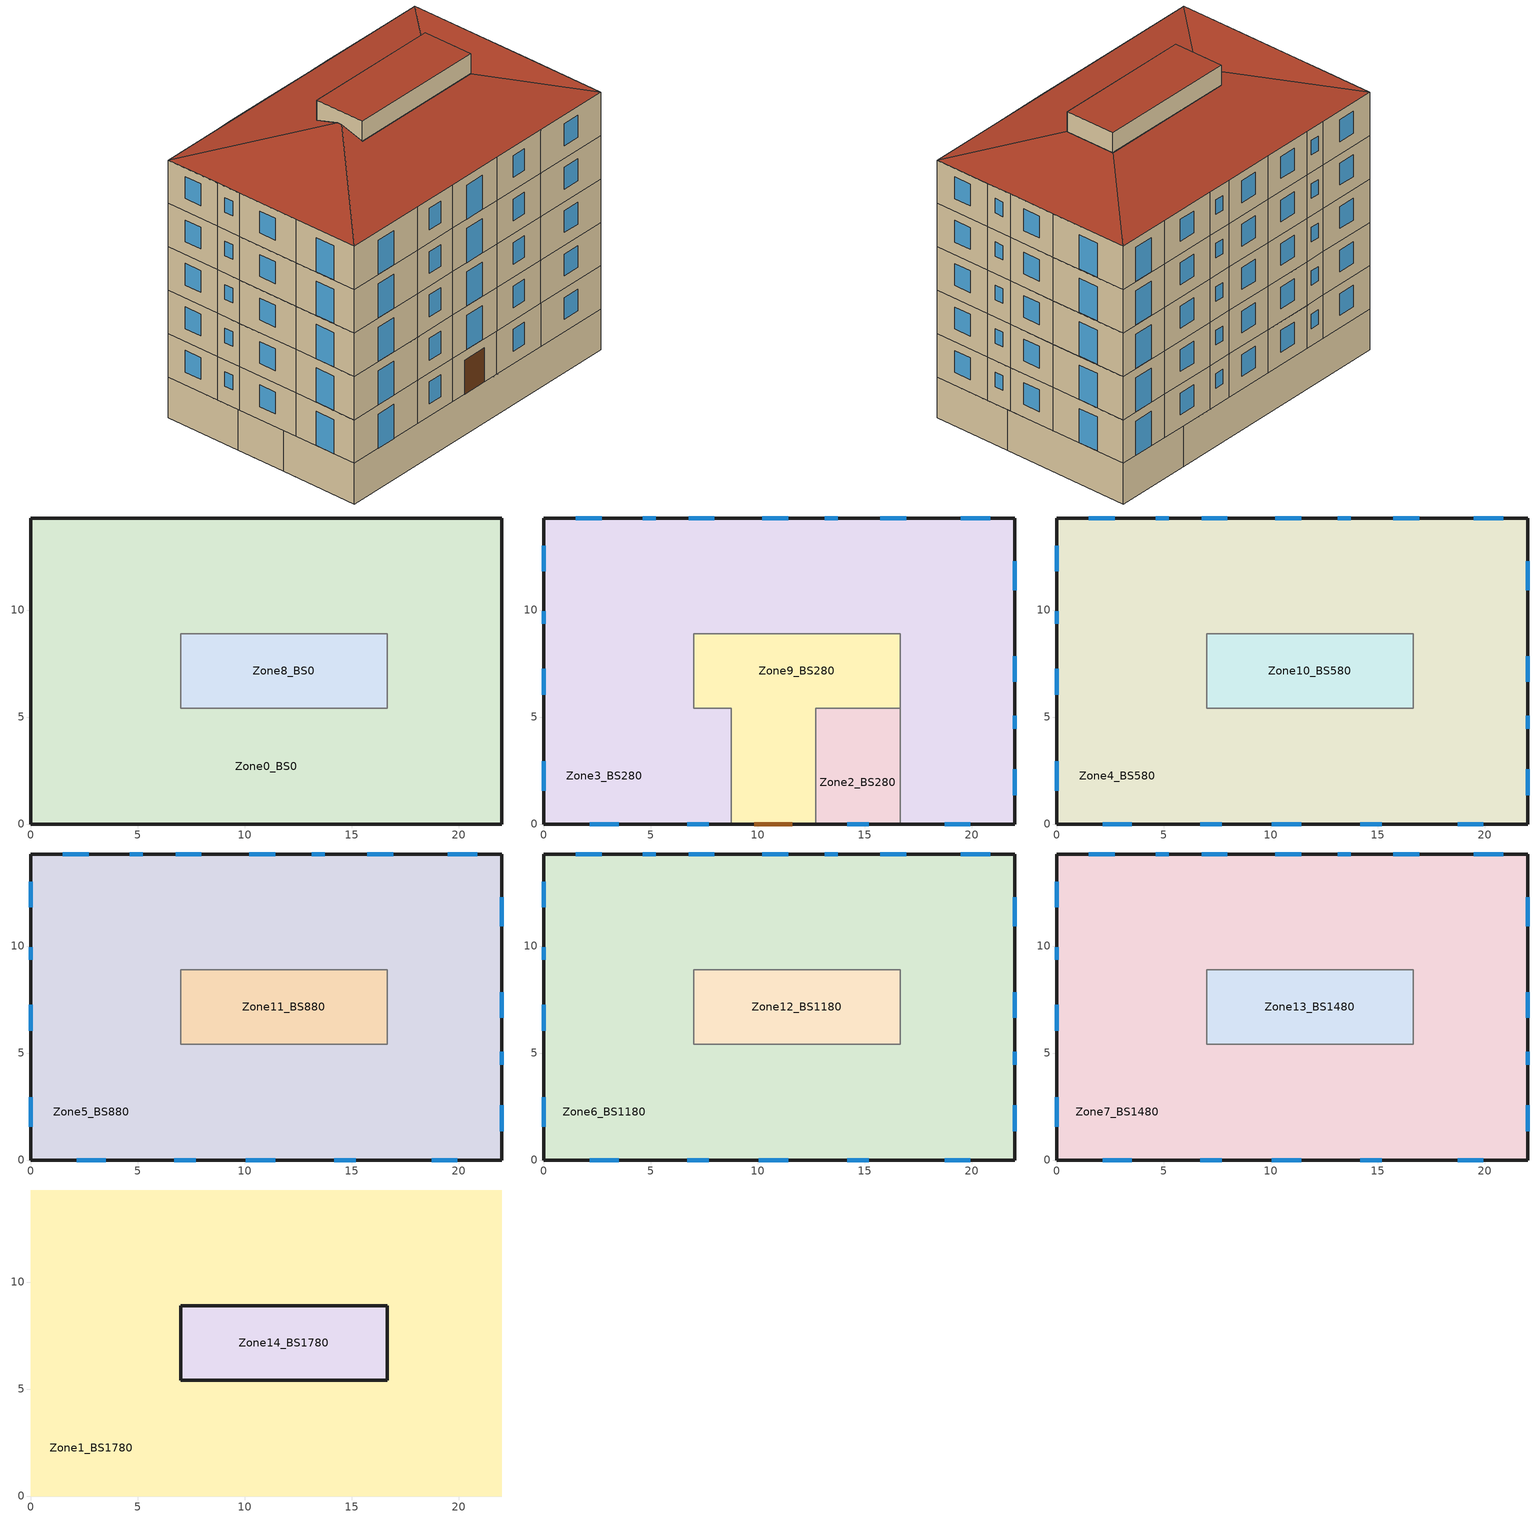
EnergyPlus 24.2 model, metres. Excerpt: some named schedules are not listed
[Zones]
Zone0_BS0
 floor ground (TBIM_RC_Basement_Slab_670_Rev): 22,5.4 22,0 0,0 0,5.4 z0; 7,8.9 7,5.4 0,5.4 0,8.9 z0; 22,14.3 22,5.4 16.65,5.4 16.65,14.3 z0; 16.65,14.3 16.65,8.9 0,8.9 0,14.3 z0
 wall outside (TBIM_RC_Retaining_Wall_305): 22,0 22,5.4 22,14.3 16.65,14.3 0,14.3 0,8.9 0,5.4 0,0 22,0 z0:2.8
 wall to Zone8_BS0 (TBIM_RC_Basement_Wall_250): 16.65,5.4 7,5.4 7,8.9 z0:2.8
 wall to Zone8_BS0 (TBIM_RC_Basement_Wall_250_Rev): 7,8.9 16.65,8.9 16.65,5.4 z0:2.8
Zone8_BS0
 floor ground (TBIM_RC_Basement_Slab_670_Rev): 16.65,8.9 16.65,5.4 7,5.4 7,8.9 z0
Zone2_BS280
 floor to Zone0_BS0 (TBIM_RC_Floor_Over_Garage_295_Rev): 16.65,5.4 16.65,3.9 12.7,3.9 12.7,5.4 z2.8; 16.65,3.9 16.65,0 12.7,0 12.7,3.9 z2.8
 wall outside (TBIM_Brick_Cavity_Wall_275): 12.7,0 16.65,0 z2.8:5.8
 wall to Zone9_BS280 (TBIM_Hollow_Brick_Partition_110_Rev): 12.7,5.4 12.7,3.9 12.7,0 z2.8:5.8
 wall to Zone3_BS280 (TBIM_Hollow_Brick_Partition_110): 16.65,3.9 16.65,5.4 z2.8:5.8
 wall to Zone9_BS280 (TBIM_Solid_Brick_Stairwell_Wall_280): 16.65,5.4 12.7,5.4 z2.8:5.8
 wall to Zone3_BS280 (TBIM_Hollow_Brick_Partition_110_Rev): 16.65,0 16.65,3.9 z2.8:5.8
 window (Glazing_U5.8_SHGC0.8_VT0.85): 14.18,0 15.18,0 z3.7:5.2
Zone3_BS280
 floor to Zone0_BS0 (TBIM_RC_Floor_Over_Garage_295_Rev): 4.2,5.4 4.2,4.5 0,4.5 0,5.4 z2.8; 5.65,5.4 5.65,4.5 4.2,4.5 4.2,5.4 z2.8; 8.75,5.4 8.75,0 5.65,0 5.65,5.4 z2.8; 22,5.4 22,3.9 16.65,3.9 16.65,5.4 z2.8; 22,3.9 22,0 16.65,0 16.65,3.9 z2.8; 5.65,4.5 5.65,0 0,0 0,4.5 z2.8; 4.2,8.8 4.2,5.4 0,5.4 0,8.8 z2.8; 5.65,8.9 5.65,5.4 4.2,5.4 4.2,8.9 z2.8; 7,8.9 7,5.4 5.65,5.4 5.65,8.9 z2.8; 4.2,8.9 4.2,8.8 0,8.8 0,8.9 z2.8; 5.65,10.5 5.65,8.9 4.2,8.9 4.2,10.5 z2.8; 4.2,10.5 4.2,8.9 0,8.9 0,10.5 z2.8; 9.08,14.3 9.08,8.9 5.65,8.9 5.65,14.3 z2.8; 12.55,14.3 12.55,8.9 9.08,8.9 9.08,14.3 z2.8; 16.65,10.35 16.65,8.9 12.55,8.9 12.55,10.35 z2.8; 5.65,14.3 5.65,10.5 4.2,10.5 4.2,14.3 z2.8; 4.2,14.3 4.2,10.5 0,10.5 0,14.3 z2.8; 16.65,14.3 16.65,10.35 14.3,10.35 14.3,14.3 z2.8; 14.3,14.3 14.3,10.35 12.55,10.35 12.55,14.3 z2.8
 floor to Zone0_BS0 (TBIM_Clay_Concrete_Floor_315_Rev): 22,5.6 22,5.4 16.65,5.4 16.65,5.6 z2.8; 22,8.9 22,5.6 16.65,5.6 16.65,8.9 z2.8; 22,14.3 22,8.9 18.35,8.9 18.35,14.3 z2.8; 18.35,10.35 18.35,8.9 16.65,8.9 16.65,10.35 z2.8; 18.35,14.3 18.35,10.35 16.65,10.35 16.65,14.3 z2.8
 wall outside (TBIM_Brick_Cavity_Wall_275): 16.65,0 22,0 22,3.9 22,5.6 22,8.9 22,14.3 18.35,14.3 14.3,14.3 12.55,14.3 9.08,14.3 5.65,14.3 4.2,14.3 0,14.3 0,10.5 0,8.8 0,4.5 0,0 5.65,0 8.75,0 z2.8:5.8
 wall to Zone9_BS280 (TBIM_Hollow_Brick_Partition_110): 8.75,0 8.75,5.4 z2.8:5.8
 wall to Zone9_BS280 (TBIM_Solid_Brick_Stairwell_Wall_280): 8.75,5.4 7,5.4 7,8.9 / 16.65,5.6 16.65,5.4 z2.8:5.8
 wall to Zone9_BS280 (TBIM_Solid_Brick_Stairwell_Wall_280_Rev): 7,8.9 9.08,8.9 12.55,8.9 16.65,8.9 16.65,5.6 z2.8:5.8
 window (Glazing_U5.8_SHGC0.8_VT0.85): 0,7.25 0,6.05 / 6.7,0 7.7,0 / 18.73,0 19.93,0 / 22,1.35 22,2.55 / 22,6.65 22,7.85 / 16.93,14.3 15.72,14.3 / 7.96,14.3 6.76,14.3 / 0,13 0,11.8 / 2.7,14.3 1.5,14.3 / 11.41,14.3 10.21,14.3 z3.7:5.2; 22,4.45 22,5.05 / 0,9.95 0,9.35 / 5.22,14.3 4.62,14.3 / 13.72,14.3 13.12,14.3 z4:5; 0,2.94 0,1.56 / 2.14,0 3.51,0 / 22,10.91 22,12.29 / 20.86,14.3 19.49,14.3 z2.82:5.18
Zone9_BS280
 floor to Zone0_BS0 (TBIM_RC_Floor_Over_Garage_295_Rev): 12.7,5.4 12.7,0 8.75,0 8.75,5.4 z2.8
 floor to Zone8_BS0 (TBIM_Clay_Concrete_Floor_315_Rev): 16.65,8.9 16.65,5.4 7,5.4 7,8.9 z2.8
 wall outside (TBIM_Brick_Cavity_Wall_275): 8.75,0 12.7,0 z2.8:5.8
 door (Generic Exterior Door): 9.84,0 11.61,0 z2.82:5.18
Zone10_BS580
 floor to Zone9_BS280 (TBIM_Clay_Concrete_Floor_315_Rev): 16.65,8.9 16.65,5.4 7,5.4 7,8.9 z5.8
 wall to Zone4_BS580 (TBIM_Solid_Brick_Stairwell_Wall_280_Rev): 7,8.9 7,5.4 8.75,5.4 12.7,5.4 16.65,5.4 16.65,5.6 z5.8:8.8
 wall to Zone4_BS580 (TBIM_Solid_Brick_Stairwell_Wall_280): 16.65,5.6 16.65,8.9 12.55,8.9 9.08,8.9 7,8.9 z5.8:8.8
Zone4_BS580
 floor to Zone3_BS280 (TBIM_Clay_Concrete_Floor_315_Rev): 4.2,8.8 4.2,4.5 0,4.5 0,8.8 z5.8; 5.65,10.5 5.65,4.5 4.2,4.5 4.2,10.5 z5.8; 8.75,5.4 8.75,0 5.65,0 5.65,5.4 z5.8; 22,5.6 22,3.9 16.65,3.9 16.65,5.6 z5.8; 22,3.9 22,0 16.65,0 16.65,3.9 z5.8; 5.65,4.5 5.65,0 0,0 0,4.5 z5.8; 7,8.9 7,5.4 5.65,5.4 5.65,8.9 z5.8; 4.2,10.5 4.2,8.8 0,8.8 0,10.5 z5.8; 22,8.9 22,5.6 16.65,5.6 16.65,8.9 z5.8; 22,14.3 22,8.9 18.35,8.9 18.35,14.3 z5.8; 18.35,10.35 18.35,8.9 12.55,8.9 12.55,10.35 z5.8; 18.35,14.3 18.35,10.35 14.3,10.35 14.3,14.3 z5.8; 9.08,14.3 9.08,8.9 5.65,8.9 5.65,14.3 z5.8; 5.65,14.3 5.65,10.5 4.2,10.5 4.2,14.3 z5.8; 4.2,14.3 4.2,10.5 0,10.5 0,14.3 z5.8; 12.55,14.3 12.55,8.9 9.08,8.9 9.08,14.3 z5.8; 14.3,14.3 14.3,10.35 12.55,10.35 12.55,14.3 z5.8
 floor to Zone9_BS280 (TBIM_Clay_Concrete_Floor_315_Rev): 12.7,5.4 12.7,0 8.75,0 8.75,5.4 z5.8
 floor to Zone2_BS280 (TBIM_Clay_Concrete_Floor_315_Rev): 16.65,5.4 16.65,3.9 12.7,3.9 12.7,5.4 z5.8; 16.65,3.9 16.65,0 12.7,0 12.7,3.9 z5.8
 wall outside (TBIM_Brick_Cavity_Wall_275): 0,8.8 0,4.5 0,0 5.65,0 8.75,0 12.7,0 16.65,0 22,0 22,3.9 22,5.6 22,8.9 22,14.3 18.35,14.3 14.3,14.3 12.55,14.3 9.08,14.3 5.65,14.3 4.2,14.3 0,14.3 0,10.5 0,8.8 z5.8:8.8
 window (Glazing_U5.8_SHGC0.8_VT0.85): 0,7.25 0,6.05 / 6.7,0 7.7,0 / 18.73,0 19.93,0 / 22,1.35 22,2.55 / 14.18,0 15.18,0 / 22,6.65 22,7.85 / 16.93,14.3 15.72,14.3 / 7.96,14.3 6.76,14.3 / 2.7,14.3 1.5,14.3 / 0,13 0,11.8 / 11.41,14.3 10.21,14.3 z6.7:8.2; 10.04,0 11.41,0 / 0,2.94 0,1.56 / 2.14,0 3.51,0 / 22,10.91 22,12.29 / 20.86,14.3 19.49,14.3 z5.82:8.18; 22,4.45 22,5.05 / 0,9.95 0,9.35 / 5.22,14.3 4.62,14.3 / 13.72,14.3 13.12,14.3 z7:8
Zone11_BS880
 floor to Zone10_BS580 (TBIM_Clay_Concrete_Floor_315_Rev): 16.65,8.9 16.65,5.4 7,5.4 7,8.9 z8.8
 wall to Zone5_BS880 (TBIM_Solid_Brick_Stairwell_Wall_280_Rev): 7,8.9 7,5.4 8.75,5.4 12.7,5.4 16.65,5.4 16.65,5.6 z8.8:11.8
 wall to Zone5_BS880 (TBIM_Solid_Brick_Stairwell_Wall_280): 16.65,5.6 16.65,8.9 12.55,8.9 9.08,8.9 7,8.9 z8.8:11.8
Zone5_BS880
 floor to Zone4_BS580 (TBIM_Clay_Concrete_Floor_315_Rev): 4.2,8.8 4.2,4.5 0,4.5 0,8.8 z8.8; 5.65,10.5 5.65,4.5 4.2,4.5 4.2,10.5 z8.8; 8.75,5.4 8.75,0 5.65,0 5.65,5.4 z8.8; 12.7,5.4 12.7,0 8.75,0 8.75,5.4 z8.8; 16.65,5.4 16.65,3.9 12.7,3.9 12.7,5.4 z8.8; 22,5.6 22,3.9 16.65,3.9 16.65,5.6 z8.8; 22,3.9 22,0 16.65,0 16.65,3.9 z8.8; 16.65,3.9 16.65,0 12.7,0 12.7,3.9 z8.8; 5.65,4.5 5.65,0 0,0 0,4.5 z8.8; 7,8.9 7,5.4 5.65,5.4 5.65,8.9 z8.8; 4.2,10.5 4.2,8.8 0,8.8 0,10.5 z8.8; 22,8.9 22,5.6 16.65,5.6 16.65,8.9 z8.8; 22,14.3 22,8.9 18.35,8.9 18.35,14.3 z8.8; 18.35,10.35 18.35,8.9 12.55,8.9 12.55,10.35 z8.8; 18.35,14.3 18.35,10.35 14.3,10.35 14.3,14.3 z8.8; 9.08,14.3 9.08,8.9 5.65,8.9 5.65,14.3 z8.8; 5.65,14.3 5.65,10.5 4.2,10.5 4.2,14.3 z8.8; 4.2,14.3 4.2,10.5 0,10.5 0,14.3 z8.8; 12.55,14.3 12.55,8.9 9.08,8.9 9.08,14.3 z8.8; 14.3,14.3 14.3,10.35 12.55,10.35 12.55,14.3 z8.8
 wall outside (TBIM_Brick_Cavity_Wall_275): 0,8.8 0,4.5 0,0 5.65,0 8.75,0 12.7,0 16.65,0 22,0 22,3.9 22,5.6 22,8.9 22,14.3 18.35,14.3 14.3,14.3 12.55,14.3 9.08,14.3 5.65,14.3 4.2,14.3 0,14.3 0,10.5 0,8.8 z8.8:11.8
 window (Glazing_U5.8_SHGC0.8_VT0.85): 0,7.25 0,6.05 / 6.7,0 7.7,0 / 18.73,0 19.93,0 / 22,1.35 22,2.55 / 14.18,0 15.18,0 / 22,6.65 22,7.85 / 16.93,14.3 15.72,14.3 / 7.96,14.3 6.76,14.3 / 2.7,14.3 1.5,14.3 / 0,13 0,11.8 / 11.41,14.3 10.21,14.3 z9.7:11.2; 10.04,0 11.41,0 / 0,2.94 0,1.56 / 2.14,0 3.51,0 / 22,10.91 22,12.29 / 20.86,14.3 19.49,14.3 z8.82:11.18; 22,4.45 22,5.05 / 0,9.95 0,9.35 / 5.22,14.3 4.62,14.3 / 13.72,14.3 13.12,14.3 z10:11
Zone12_BS1180
 floor to Zone11_BS880 (TBIM_Clay_Concrete_Floor_315_Rev): 16.65,8.9 16.65,5.4 7,5.4 7,8.9 z11.8
 wall to Zone6_BS1180 (TBIM_Solid_Brick_Stairwell_Wall_280_Rev): 7,8.9 7,5.4 8.75,5.4 12.7,5.4 16.65,5.4 16.65,5.6 z11.8:14.8
 wall to Zone6_BS1180 (TBIM_Solid_Brick_Stairwell_Wall_280): 16.65,5.6 16.65,8.9 12.55,8.9 9.08,8.9 7,8.9 z11.8:14.8
Zone6_BS1180
 floor to Zone5_BS880 (TBIM_Clay_Concrete_Floor_315_Rev): 4.2,8.8 4.2,4.5 0,4.5 0,8.8 z11.8; 5.65,10.5 5.65,4.5 4.2,4.5 4.2,10.5 z11.8; 8.75,5.4 8.75,0 5.65,0 5.65,5.4 z11.8; 12.7,5.4 12.7,0 8.75,0 8.75,5.4 z11.8; 16.65,5.4 16.65,3.9 12.7,3.9 12.7,5.4 z11.8; 22,5.6 22,3.9 16.65,3.9 16.65,5.6 z11.8; 22,3.9 22,0 16.65,0 16.65,3.9 z11.8; 16.65,3.9 16.65,0 12.7,0 12.7,3.9 z11.8; 5.65,4.5 5.65,0 0,0 0,4.5 z11.8; 7,8.9 7,5.4 5.65,5.4 5.65,8.9 z11.8; 4.2,10.5 4.2,8.8 0,8.8 0,10.5 z11.8; 22,8.9 22,5.6 16.65,5.6 16.65,8.9 z11.8; 22,14.3 22,8.9 18.35,8.9 18.35,14.3 z11.8; 18.35,10.35 18.35,8.9 12.55,8.9 12.55,10.35 z11.8; 18.35,14.3 18.35,10.35 14.3,10.35 14.3,14.3 z11.8; 9.08,14.3 9.08,8.9 5.65,8.9 5.65,14.3 z11.8; 5.65,14.3 5.65,10.5 4.2,10.5 4.2,14.3 z11.8; 4.2,14.3 4.2,10.5 0,10.5 0,14.3 z11.8; 12.55,14.3 12.55,8.9 9.08,8.9 9.08,14.3 z11.8; 14.3,14.3 14.3,10.35 12.55,10.35 12.55,14.3 z11.8
 wall outside (TBIM_Brick_Cavity_Wall_275): 0,8.8 0,4.5 0,0 5.65,0 8.75,0 12.7,0 16.65,0 22,0 22,3.9 22,5.6 22,8.9 22,14.3 18.35,14.3 14.3,14.3 12.55,14.3 9.08,14.3 5.65,14.3 4.2,14.3 0,14.3 0,10.5 0,8.8 z11.8:14.8
 window (Glazing_U5.8_SHGC0.8_VT0.85): 0,7.25 0,6.05 / 6.7,0 7.7,0 / 18.73,0 19.93,0 / 22,1.35 22,2.55 / 14.18,0 15.18,0 / 22,6.65 22,7.85 / 16.93,14.3 15.72,14.3 / 7.96,14.3 6.76,14.3 / 2.7,14.3 1.5,14.3 / 0,13 0,11.8 / 11.41,14.3 10.21,14.3 z12.7:14.2; 10.04,0 11.41,0 / 0,2.94 0,1.56 / 2.14,0 3.51,0 / 22,10.91 22,12.29 / 20.86,14.3 19.49,14.3 z11.82:14.18; 22,4.45 22,5.05 / 0,9.95 0,9.35 / 5.22,14.3 4.62,14.3 / 13.72,14.3 13.12,14.3 z13:14
Zone13_BS1480
 floor to Zone12_BS1180 (TBIM_Clay_Concrete_Floor_315_Rev): 16.65,8.9 16.65,5.4 7,5.4 7,8.9 z14.8
 wall to Zone7_BS1480 (TBIM_Solid_Brick_Stairwell_Wall_280_Rev): 7,8.9 7,5.4 8.75,5.4 12.7,5.4 16.65,5.4 16.65,5.6 z14.8:17.8
 wall to Zone7_BS1480 (TBIM_Solid_Brick_Stairwell_Wall_280): 16.65,5.6 16.65,8.9 12.55,8.9 9.08,8.9 7,8.9 z14.8:17.8
Zone7_BS1480
 floor to Zone6_BS1180 (TBIM_Clay_Concrete_Floor_315_Rev): 4.2,8.8 4.2,4.5 0,4.5 0,8.8 z14.8; 5.65,10.5 5.65,4.5 4.2,4.5 4.2,10.5 z14.8; 8.75,5.4 8.75,0 5.65,0 5.65,5.4 z14.8; 12.7,5.4 12.7,0 8.75,0 8.75,5.4 z14.8; 16.65,5.4 16.65,3.9 12.7,3.9 12.7,5.4 z14.8; 22,5.6 22,3.9 16.65,3.9 16.65,5.6 z14.8; 22,3.9 22,0 16.65,0 16.65,3.9 z14.8; 16.65,3.9 16.65,0 12.7,0 12.7,3.9 z14.8; 5.65,4.5 5.65,0 0,0 0,4.5 z14.8; 7,8.9 7,5.4 5.65,5.4 5.65,8.9 z14.8; 4.2,10.5 4.2,8.8 0,8.8 0,10.5 z14.8; 22,8.9 22,5.6 16.65,5.6 16.65,8.9 z14.8; 22,14.3 22,8.9 18.35,8.9 18.35,14.3 z14.8; 18.35,10.35 18.35,8.9 12.55,8.9 12.55,10.35 z14.8; 18.35,14.3 18.35,10.35 14.3,10.35 14.3,14.3 z14.8; 9.08,14.3 9.08,8.9 5.65,8.9 5.65,14.3 z14.8; 5.65,14.3 5.65,10.5 4.2,10.5 4.2,14.3 z14.8; 4.2,14.3 4.2,10.5 0,10.5 0,14.3 z14.8; 12.55,14.3 12.55,8.9 9.08,8.9 9.08,14.3 z14.8; 14.3,14.3 14.3,10.35 12.55,10.35 12.55,14.3 z14.8
 wall outside (TBIM_Brick_Cavity_Wall_275): 0,8.8 0,4.5 0,0 5.65,0 8.75,0 12.7,0 16.65,0 22,0 22,3.9 22,5.6 22,8.9 22,14.3 18.35,14.3 14.3,14.3 12.55,14.3 9.08,14.3 5.65,14.3 4.2,14.3 0,14.3 0,10.5 0,8.8 z14.8:17.8
 window (Glazing_U5.8_SHGC0.8_VT0.85): 0,7.25 0,6.05 / 6.7,0 7.7,0 / 18.73,0 19.93,0 / 22,1.35 22,2.55 / 14.18,0 15.18,0 / 22,6.65 22,7.85 / 16.93,14.3 15.72,14.3 / 7.96,14.3 6.76,14.3 / 2.7,14.3 1.5,14.3 / 0,13 0,11.8 / 11.41,14.3 10.21,14.3 z15.7:17.2; 10.04,0 11.41,0 / 0,2.94 0,1.56 / 2.14,0 3.51,0 / 22,10.91 22,12.29 / 20.86,14.3 19.49,14.3 z14.82:17.18; 22,4.45 22,5.05 / 0,9.95 0,9.35 / 5.22,14.3 4.62,14.3 / 13.72,14.3 13.12,14.3 z16:17
Zone14_BS1780
 floor to Zone13_BS1480 (TBIM_Clay_Concrete_Floor_315_Rev): 16.65,8.9 16.65,5.4 7,5.4 7,8.9 z17.8
 wall outside (TBIM_Rendered_Turret_Wall_280): 16.65,5.4 16.65,8.9 z19.41:20.8; 7,8.9,20.8 7,8.9,19.42 7,7.3,19.91 7,7,19.91 7,5.4,19.42 7,5.4,20.8; 7,5.4,20.8 7,5.4,19.42 16.6,5.4,19.42 16.65,5.4,19.41 16.65,5.4,20.8; 16.65,8.9,20.8 16.65,8.9,19.41 16.6,8.9,19.42 7,8.9,19.42 7,8.9,20.8
 wall to Zone1_BS1780 (TBIM_Solid_Brick_Stairwell_Wall_280_Rev): 16.65,5.4 16.65,8.9 z17.8:19.41; 7,5.4,19.42 7,5.4,17.8 16.65,5.4,17.8 16.65,5.4,19.41 16.6,5.4,19.42; 7,8.9,19.42 7,8.9,17.8 7,5.4,17.8 7,5.4,19.42 7,7,19.91 7,7.3,19.91; 16.65,8.9,19.41 16.65,8.9,17.8 7,8.9,17.8 7,8.9,19.42 16.6,8.9,19.42
 roof outside (TBIM_Turret_Flat_Roof_303): 7,8.9 7,5.4 16.65,5.4 16.65,8.9 z20.8
Zone1_BS1780
 floor to Zone7_BS1480 (TBIM_Attic_Floor_285_Rev): 4.2,8.8 4.2,4.5 0,4.5 0,8.8 z17.8; 5.65,10.5 5.65,4.5 4.2,4.5 4.2,10.5 z17.8; 8.75,5.4 8.75,0 5.65,0 5.65,5.4 z17.8; 12.7,5.4 12.7,0 8.75,0 8.75,5.4 z17.8; 16.65,5.4 16.65,3.9 12.7,3.9 12.7,5.4 z17.8; 22,5.6 22,3.9 16.65,3.9 16.65,5.6 z17.8; 22,3.9 22,0 16.65,0 16.65,3.9 z17.8; 16.65,3.9 16.65,0 12.7,0 12.7,3.9 z17.8; 5.65,4.5 5.65,0 0,0 0,4.5 z17.8; 7,8.9 7,5.4 5.65,5.4 5.65,8.9 z17.8; 4.2,10.5 4.2,8.8 0,8.8 0,10.5 z17.8; 22,8.9 22,5.6 16.65,5.6 16.65,8.9 z17.8; 22,14.3 22,8.9 18.35,8.9 18.35,14.3 z17.8; 18.35,10.35 18.35,8.9 12.55,8.9 12.55,10.35 z17.8; 18.35,14.3 18.35,10.35 14.3,10.35 14.3,14.3 z17.8; 9.08,14.3 9.08,8.9 5.65,8.9 5.65,14.3 z17.8; 5.65,14.3 5.65,10.5 4.2,10.5 4.2,14.3 z17.8; 12.55,14.3 12.55,8.9 9.08,8.9 9.08,14.3 z17.8; 4.2,14.3 4.2,10.5 0,10.5 0,14.3 z17.8; 14.3,14.3 14.3,10.35 12.55,10.35 12.55,14.3 z17.8
 roof outside (TBIM_Clay_Tile_Pitched_Roof_265): 7,7,19.91 0,0,17.8 22,0,17.8 16.6,5.4,19.42 7,5.4,19.42; 7,7.3,19.91 0,14.3,17.8 0,0,17.8 7,7,19.91; 16.6,5.4,19.42 22,0,17.8 22,14.3,17.8 16.6,8.9,19.42 16.65,8.9,19.41 16.65,5.4,19.41; 16.6,8.9,19.42 22,14.3,17.8 0,14.3,17.8 7,7.3,19.91 7,8.9,19.42
[SizingPeriod:DesignDay] Day of Month=21; Dry-Bulb Temp Range Modifier Type=DefaultMultipliers; Barometric Pressure {Pa}=100881; Rain {Yes/No}=No; Snow on ground {Yes/No}=No; Daylight Savings Time Indicator {Yes/No}=No
Name | Month | Day Type | Max Dry-Bulb Temp {C} | Daily Dry-Bulb Temp Range {C} | Humidity Condition Type | Wetbulb/Dewpoint at Max Dry-Bulb {C} | Wind Speed {m/s} | Wind Direction {Degrees; N=0, S=180} | Solar Model Indicator | Clearness (0.0 to 1.2) | ASHRAE Clear Sky Beam Optical Depth (taub) | ASHRAE Clear Sky Diffuse Optical Depth (taud) | Enthalpy at Maximum Dry-Bulb {J/kg}
Bologna-Marconi.AP Ann Htg 99.6% Condns DB | 1 | WinterDesignDay | -3.8 | 0 | Wetbulb | -3.8 | 2.1 | 210 | ASHRAEClearSky | 0
Bologna-Marconi.AP Ann Hum_n 99.6% Condns DP=>MCDB | 1 | WinterDesignDay | 1.2 | 0 | Dewpoint | -9.6 | 2.1 | 210 | ASHRAEClearSky | 0
Bologna-Marconi.AP Ann Htg Wind 99.6% Condns WS=>MCDB | 1 | WinterDesignDay | 8 | 0 | Wetbulb | 8 | 7.4 | 210 | ASHRAEClearSky | 0
Bologna-Marconi.AP Ann Clg .4% Condns DB=>MWB | 7 | SummerDesignDay | 35.1 | 13 | Wetbulb | 22.2 | 2.8 | 70 | ASHRAETau2017 |  | 0.452 | 2.209
Bologna-Marconi.AP Ann Clg .4% Condns WB=>MDB | 7 | SummerDesignDay | 31.9 | 11.6 | Wetbulb | 24.2 | 2.8 | 70 | ASHRAETau2017 |  | 0.452 | 2.209
Bologna-Marconi.AP Ann Clg .4% Condns DP=>MDB | 7 | SummerDesignDay | 28.2 | 11.5 | Dewpoint | 21.6 | 2.8 | 70 | ASHRAETau2017 |  | 0.452 | 2.209
Bologna-Marconi.AP Ann Clg .4% Condns Enth=>MDB | 7 | SummerDesignDay | 31.7 | 11.5 | Enthalpy |  | 2.8 | 70 | ASHRAETau2017 |  | 0.452 | 2.209 | 72100
Bologna-Marconi.AP January .4% Condns DB=>MCWB | 1 | SummerDesignDay | 14 | 6.6 | Wetbulb | 9.2 | 1.8 | 70 | ASHRAETau2017 |  | 0.335 | 2.47
Bologna-Marconi.AP February .4% Condns DB=>MCWB | 2 | SummerDesignDay | 16.9 | 8.5 | Wetbulb | 9.4 | 2 | 70 | ASHRAETau2017 |  | 0.358 | 2.374
Bologna-Marconi.AP March .4% Condns DB=>MCWB | 3 | SummerDesignDay | 23 | 10 | Wetbulb | 13.9 | 2.2 | 70 | ASHRAETau2017 |  | 0.389 | 2.259
Bologna-Marconi.AP April .4% Condns DB=>MCWB | 4 | SummerDesignDay | 26.3 | 10.2 | Wetbulb | 17.1 | 2.4 | 70 | ASHRAETau2017 |  | 0.431 | 2.153
Bologna-Marconi.AP May .4% Condns DB=>MCWB | 5 | SummerDesignDay | 30.9 | 10.3 | Wetbulb | 20.3 | 2.5 | 70 | ASHRAETau2017 |  | 0.438 | 2.187
Bologna-Marconi.AP June .4% Condns DB=>MCWB | 6 | SummerDesignDay | 35.1 | 11 | Wetbulb | 22 | 2.5 | 70 | ASHRAETau2017 |  | 0.452 | 2.188
Bologna-Marconi.AP July .4% Condns DB=>MCWB | 7 | SummerDesignDay | 36.9 | 11.5 | Wetbulb | 22 | 2.6 | 70 | ASHRAETau2017 |  | 0.452 | 2.209
Bologna-Marconi.AP August .4% Condns DB=>MCWB | 8 | SummerDesignDay | 37.4 | 11.5 | Wetbulb | 22.1 | 2.4 | 70 | ASHRAETau2017 |  | 0.439 | 2.247
Bologna-Marconi.AP September .4% Condns DB=>MCWB | 9 | SummerDesignDay | 32.2 | 10.4 | Wetbulb | 20.9 | 2.3 | 70 | ASHRAETau2017 |  | 0.426 | 2.271
Bologna-Marconi.AP October .4% Condns DB=>MCWB | 10 | SummerDesignDay | 27.2 | 8.2 | Wetbulb | 18.3 | 2 | 70 | ASHRAETau2017 |  | 0.402 | 2.309
Bologna-Marconi.AP November .4% Condns DB=>MCWB | 11 | SummerDesignDay | 20.1 | 6.4 | Wetbulb | 15.1 | 1.9 | 70 | ASHRAETau2017 |  | 0.37 | 2.397
Bologna-Marconi.AP December .4% Condns DB=>MCWB | 12 | SummerDesignDay | 15 | 6.3 | Wetbulb | 10.2 | 1.8 | 70 | ASHRAETau2017 |  | 0.333 | 2.495
Bologna-Marconi.AP January .4% Condns WB=>MCDB | 1 | SummerDesignDay | 12.6 | 6.6 | Wetbulb | 10.3 | 1.8 | 70 | ASHRAETau2017 |  | 0.335 | 2.47
Bologna-Marconi.AP February .4% Condns WB=>MCDB | 2 | SummerDesignDay | 15.1 | 8.5 | Wetbulb | 11.4 | 2 | 70 | ASHRAETau2017 |  | 0.358 | 2.374
Bologna-Marconi.AP March .4% Condns WB=>MCDB | 3 | SummerDesignDay | 20.7 | 10 | Wetbulb | 14.7 | 2.2 | 70 | ASHRAETau2017 |  | 0.389 | 2.259
Bologna-Marconi.AP April .4% Condns WB=>MCDB | 4 | SummerDesignDay | 24.8 | 10.2 | Wetbulb | 17.9 | 2.4 | 70 | ASHRAETau2017 |  | 0.431 | 2.153
Bologna-Marconi.AP May .4% Condns WB=>MCDB | 5 | SummerDesignDay | 28.3 | 10.3 | Wetbulb | 21.7 | 2.5 | 70 | ASHRAETau2017 |  | 0.438 | 2.187
Bologna-Marconi.AP June .4% Condns WB=>MCDB | 6 | SummerDesignDay | 31.9 | 11 | Wetbulb | 24.3 | 2.5 | 70 | ASHRAETau2017 |  | 0.452 | 2.188
Bologna-Marconi.AP July .4% Condns WB=>MCDB | 7 | SummerDesignDay | 33.2 | 11.5 | Wetbulb | 25.4 | 2.6 | 70 | ASHRAETau2017 |  | 0.452 | 2.209
Bologna-Marconi.AP August .4% Condns WB=>MCDB | 8 | SummerDesignDay | 33.1 | 11.5 | Wetbulb | 25.5 | 2.4 | 70 | ASHRAETau2017 |  | 0.439 | 2.247
Bologna-Marconi.AP September .4% Condns WB=>MCDB | 9 | SummerDesignDay | 28.8 | 10.4 | Wetbulb | 22.4 | 2.3 | 70 | ASHRAETau2017 |  | 0.426 | 2.271
Bologna-Marconi.AP October .4% Condns WB=>MCDB | 10 | SummerDesignDay | 23.6 | 8.2 | Wetbulb | 20.2 | 2 | 70 | ASHRAETau2017 |  | 0.402 | 2.309
Bologna-Marconi.AP November .4% Condns WB=>MCDB | 11 | SummerDesignDay | 18.3 | 6.4 | Wetbulb | 16.2 | 1.9 | 70 | ASHRAETau2017 |  | 0.37 | 2.397
Bologna-Marconi.AP December .4% Condns WB=>MCDB | 12 | SummerDesignDay | 13.8 | 6.3 | Wetbulb | 11.7 | 1.8 | 70 | ASHRAETau2017 |  | 0.333 | 2.495
[Building]
Building: clockwise north axis=131; terrain=City; solar distribution=FullExterior
[Site:WaterMainsTemperature]
calculation method=CorrelationFromWeatherFile
[Site:GroundTemperature:BuildingSurface]
6.3, 5.43, 6.97, 9.38, 15.67, 20.52, 23.8, 24.8, 23.1, 19.33, 14.29, 9.62
[Material] thermal absorptance=0.9
Name | roughness | thickness {m} | conductivity {W/m-K} | density {kg/m3} | specific heat {J/kg-K} | solar absorptance | visible absorptance
Reinforced concrete 300mm | MediumRough | 0.3 | 2.3 | 2400 | 1000 | 0.7 | 0.7
Hollow clay brick 250mm | MediumRough | 0.25 | 0.36 | 800 | 840 | 0.7 | 0.7
Marble-chip terrazzo tiles 20mm | MediumRough | 0.02 | 1.5 | 2300 | 1000 | 0.7 | 0.7
Generic 25mm Insulation | MediumRough | 0.025 | 0.03 | 43 | 1210 | 0.7 | 0.7
Cement mortar bed 30mm; Cement screed 30mm | MediumRough | 0.03 | 1.4 | 2000 | 1000 | 0.7 | 0.7
Bitumen membrane 8mm | MediumRough | 0.008 | 0.17 | 1100 | 1000 | 0.7 | 0.7
Cream cement render 15mm; Lime-cement plaster 15mm | MediumRough | 0.015 | 0.9 | 1800 | 1000 | 0.7 | 0.7
Clay-concrete slab 240mm | MediumRough | 0.24 | 0.66 | 1100 | 900 | 0.7 | 0.7
Reinforced concrete 220mm | MediumRough | 0.22 | 2.3 | 2400 | 1000 | 0.7 | 0.7
Clay-concrete slab 200mm | MediumRough | 0.2 | 0.66 | 1100 | 900 | 0.7 | 0.7
Hollow clay brick 80mm | MediumRough | 0.08 | 0.36 | 800 | 840 | 0.7 | 0.7
Solid clay brick 250mm | MediumRough | 0.25 | 0.72 | 1800 | 840 | 0.7 | 0.7
Reinforced concrete 250mm | MediumRough | 0.25 | 2.3 | 2400 | 1000 | 0.7 | 0.7
Gravel fill 200mm | MediumRough | 0.2 | 2 | 1800 | 1000 | 0.7 | 0.7
Clay roof tiles 20mm | MediumRough | 0.02 | 1 | 2000 | 800 | 0.7 | 0.7
Generic Painted Metal | Smooth | 0.0015 | 45 | 7690 | 410 | 0.5 | 0.5
Air cavity 60mm | MediumRough | 0.06 | 0.33 | 1.2 | 1000 | 0.7 | 0.7
Cement screed 60mm | MediumRough | 0.06 | 1.4 | 2000 | 1000 | 0.7 | 0.7
Porcelain stoneware tiles 10mm | MediumRough | 0.01 | 1.3 | 2300 | 840 | 0.7 | 0.7
Lean concrete 100mm | MediumRough | 0.1 | 1.3 | 2000 | 1000 | 0.7 | 0.7
Cement screed 40mm | MediumRough | 0.04 | 1.4 | 2000 | 1000 | 0.7 | 0.7
Bitumen membrane 5mm | MediumRough | 0.005 | 0.17 | 1100 | 1000 | 0.7 | 0.7
Facing brick 120mm | MediumRough | 0.12 | 0.9 | 1900 | 840 | 0.7 | 0.7
[WindowMaterial:SimpleGlazingSystem]
Glazing_U5.8_SHGC0.8_VT0.85 Material: u-factor {W/m2-K}=5.8; shgc=0.8; vt=0.85
[Construction]
TBIM_Hollow_Brick_Partition_110; TBIM_Hollow_Brick_Partition_110_Rev: Lime-cement plaster 15mm, Hollow clay brick 80mm, Lime-cement plaster 15mm
TBIM_Clay_Tile_Pitched_Roof_265: Clay roof tiles 20mm, Cement mortar bed 30mm, Clay-concrete slab 200mm, Lime-cement plaster 15mm
TBIM_Attic_Floor_285_Rev: Lime-cement plaster 15mm, Clay-concrete slab 240mm, Cement screed 30mm
TBIM_RC_Basement_Wall_250; TBIM_RC_Basement_Wall_250_Rev: Reinforced concrete 250mm
TBIM_Solid_Brick_Stairwell_Wall_280; TBIM_Solid_Brick_Stairwell_Wall_280_Rev: Lime-cement plaster 15mm, Solid clay brick 250mm, Lime-cement plaster 15mm
TBIM_RC_Floor_Over_Garage_295_Rev: Lime-cement plaster 15mm, Reinforced concrete 220mm, Cement screed 40mm, Marble-chip terrazzo tiles 20mm
TBIM_Rendered_Turret_Wall_280: Cream cement render 15mm, Hollow clay brick 250mm, Lime-cement plaster 15mm
Generic Exterior Door: Generic Painted Metal, Generic 25mm Insulation, Generic Painted Metal
TBIM_RC_Retaining_Wall_305: Bitumen membrane 5mm, Reinforced concrete 300mm
TBIM_Clay_Concrete_Floor_315_Rev: Lime-cement plaster 15mm, Clay-concrete slab 240mm, Cement screed 40mm, Marble-chip terrazzo tiles 20mm
Glazing_U5.8_SHGC0.8_VT0.85: Glazing_U5.8_SHGC0.8_VT0.85 Material
TBIM_Brick_Cavity_Wall_275: Facing brick 120mm, Air cavity 60mm, Hollow clay brick 80mm, Lime-cement plaster 15mm
TBIM_Turret_Flat_Roof_303: Bitumen membrane 8mm, Cement screed 40mm, Clay-concrete slab 240mm, Lime-cement plaster 15mm
TBIM_RC_Basement_Slab_670_Rev: Gravel fill 200mm, Lean concrete 100mm, Reinforced concrete 300mm, Cement screed 60mm, Porcelain stoneware tiles 10mm
[HVACTemplate:Zone:IdealLoadsAirSystem] heating supply air temp {C}=50; cooling supply air temp {C}=13; heating limit=LimitCapacity; max sensible heat capacity=Autosize; cooling limit=LimitFlowRateAndCapacity; max cooling fow rate {m3/s}=Autosize; max total cooling capacity=Autosize; heating availability schedule=HtnSch_Season; cooling availability schedule=ClnSch_Season; dehumidification type=None; humidification type=None; outdoor air method=DetailedSpecification; demand controlled vent type=None; economizer type=NoEconomizer; heat recovery type=None; sensible heat recovery effectiveness=0; latent heat recovery effectiveness=0
Name | template thermostat | outdoor air object
Zone2_BS280 | Setpoint_Zone2_BS280..Zone2_BS280 | Ventilation_Zone2_BS280..Zone2_BS280
Zone3_BS280 | Setpoint_Zone3_BS280..Zone3_BS280 | Ventilation_Zone3_BS280..Zone3_BS280
Zone4_BS580 | Setpoint_Zone4_BS580..Zone4_BS580 | Ventilation_Zone4_BS580..Zone4_BS580
Zone5_BS880 | Setpoint_Zone5_BS880..Zone5_BS880 | Ventilation_Zone5_BS880..Zone5_BS880
Zone6_BS1180 | Setpoint_Zone6_BS1180..Zone6_BS1180 | Ventilation_Zone6_BS1180..Zone6_BS1180
Zone7_BS1480 | Setpoint_Zone7_BS1480..Zone7_BS1480 | Ventilation_Zone7_BS1480..Zone7_BS1480
[Zone] multiplier=1; include floor area=Yes
Name | ceiling height | volume | floor area
Zone0_BS0 | 2.8 | 786.31 | 280.825
Zone10_BS580; Zone11_BS880; Zone12_BS1180; Zone13_BS1480; Zone14_BS1780 | 3 | 101.325 | 33.775
Zone1_BS1780 | 2.1049 | 201.775 | 280.825
Zone2_BS280 | 3 | 63.99 | 21.33
Zone3_BS280 | 3 | 714.495 | 238.165
Zone4_BS580; Zone5_BS880; Zone6_BS1180; Zone7_BS1480 | 3 | 842.475 | 280.825
Zone8_BS0 | 2.8 | 94.57 | 33.775
Zone9_BS280 | 3 | 165.315 | 55.105
[Lights] lighting level method=Watts/Area; return air fraction=0; radiant fraction=0.32; visible fraction=0.25
Name | zone | schedule | lighting per floor area {W/m2}
Lighting_Zone0_BS0..Zone0_BS0 | Zone0_BS0 | LghSch_Circulation | 4.66089
Lighting_Zone10_BS580..Zone10_BS580 | Zone10_BS580 | LghSch_Circulation | 6
Lighting_Zone11_BS880..Zone11_BS880 | Zone11_BS880 | LghSch_Circulation | 6
Lighting_Zone12_BS1180..Zone12_BS1180 | Zone12_BS1180 | LghSch_Circulation | 6
Lighting_Zone13_BS1480..Zone13_BS1480 | Zone13_BS1480 | LghSch_Circulation | 6
Lighting_Zone14_BS1780..Zone14_BS1780 | Zone14_BS1780 | LghSch_Circulation | 6
Lighting_Zone1_BS1780..Zone1_BS1780 | Zone1_BS1780 | LghSch_Circulation | 5
Lighting_Zone2_BS280..Zone2_BS280 | Zone2_BS280 | LghSch_Residential | 5.27778
Lighting_Zone3_BS280..Zone3_BS280 | Zone3_BS280 | LghSch_Residential | 5.21201
Lighting_Zone4_BS580..Zone4_BS580 | Zone4_BS580 | LghSch_Residential | 5.2009
Lighting_Zone5_BS880..Zone5_BS880 | Zone5_BS880 | LghSch_Residential | 5.2009
Lighting_Zone6_BS1180..Zone6_BS1180 | Zone6_BS1180 | LghSch_Residential | 5.2009
Lighting_Zone7_BS1480..Zone7_BS1480 | Zone7_BS1480 | LghSch_Residential | 5.2009
Lighting_Zone8_BS0..Zone8_BS0 | Zone8_BS0 | LghSch_Circulation | 6
Lighting_Zone9_BS280..Zone9_BS280 | Zone9_BS280 | LghSch_Circulation | 6
[ElectricEquipment] equipment level method=Watts/Area; latent fraction=0; radiant fraction=0; lost fraction=0
Name | zone | schedule | equipment per floor area {W/m2}
Equipment_Zone0_BS0..Zone0_BS0 | Zone0_BS0 | EqpSch_Circulation | 2.50866
Equipment_Zone10_BS580..Zone10_BS580 | Zone10_BS580 | EqpSch_Circulation | 1
Equipment_Zone11_BS880..Zone11_BS880 | Zone11_BS880 | EqpSch_Circulation | 1
Equipment_Zone12_BS1180..Zone12_BS1180 | Zone12_BS1180 | EqpSch_Circulation | 1
Equipment_Zone13_BS1480..Zone13_BS1480 | Zone13_BS1480 | EqpSch_Circulation | 1
Equipment_Zone14_BS1780..Zone14_BS1780 | Zone14_BS1780 | EqpSch_Circulation | 1
Equipment_Zone1_BS1780..Zone1_BS1780 | Zone1_BS1780 | EqpSch_Circulation | 2
Equipment_Zone2_BS280..Zone2_BS280 | Zone2_BS280 | EqpSch_Residential | 3.16667
Equipment_Zone3_BS280..Zone3_BS280 | Zone3_BS280 | EqpSch_Residential | 3.36398
Equipment_Zone4_BS580..Zone4_BS580 | Zone4_BS580 | EqpSch_Residential | 3.3973
Equipment_Zone5_BS880..Zone5_BS880 | Zone5_BS880 | EqpSch_Residential | 3.3973
Equipment_Zone6_BS1180..Zone6_BS1180 | Zone6_BS1180 | EqpSch_Residential | 3.3973
Equipment_Zone7_BS1480..Zone7_BS1480 | Zone7_BS1480 | EqpSch_Residential | 3.3973
Equipment_Zone8_BS0..Zone8_BS0 | Zone8_BS0 | EqpSch_Circulation | 1
Equipment_Zone9_BS280..Zone9_BS280 | Zone9_BS280 | EqpSch_Circulation | 1
[ZoneInfiltration:DesignFlowRate] schedule=AlwaysOn; flow rate method=Flow/ExteriorArea; flow per exterior area {m3/s-m2}=0.0003; constant term coefficient=1; temperature term coefficient=0; velocity term coefficient=0
Name | zone
Infiltration_Zone0_BS0..Zone0_BS0 | Zone0_BS0
Infiltration_Zone10_BS580..Zone10_BS580 | Zone10_BS580
Infiltration_Zone11_BS880..Zone11_BS880 | Zone11_BS880
Infiltration_Zone12_BS1180..Zone12_BS1180 | Zone12_BS1180
Infiltration_Zone13_BS1480..Zone13_BS1480 | Zone13_BS1480
Infiltration_Zone14_BS1780..Zone14_BS1780 | Zone14_BS1780
Infiltration_Zone1_BS1780..Zone1_BS1780 | Zone1_BS1780
Infiltration_Zone2_BS280..Zone2_BS280 | Zone2_BS280
Infiltration_Zone3_BS280..Zone3_BS280 | Zone3_BS280
Infiltration_Zone4_BS580..Zone4_BS580 | Zone4_BS580
Infiltration_Zone5_BS880..Zone5_BS880 | Zone5_BS880
Infiltration_Zone6_BS1180..Zone6_BS1180 | Zone6_BS1180
Infiltration_Zone7_BS1480..Zone7_BS1480 | Zone7_BS1480
Infiltration_Zone8_BS0..Zone8_BS0 | Zone8_BS0
Infiltration_Zone9_BS280..Zone9_BS280 | Zone9_BS280
[DesignSpecification:OutdoorAir] flow rate method=Maximum; flow per person {m3/s-person}=0; flow per floor area {m3/s-m2}=0; flow per zone {m3/s}=0; outdoor air schedule=AlwaysOn
Name | air changes per hour {1/hr}
Ventilation_Zone2_BS280..Zone2_BS280 | 0.861111
Ventilation_Zone3_BS280..Zone3_BS280 | 0.595307
Ventilation_Zone4_BS580..Zone4_BS580; Ventilation_Zone5_BS880..Zone5_BS880; Ventilation_Zone6_BS1180..Zone6_BS1180; Ventilation_Zone7_BS1480..Zone7_BS1480 | 0.608257
[People] occupancy schedule=OccSch_Residential; occupancy method=People/Area; radiant fraction=0.3; sensible heat fraction=autocalculate; activity schedule=Seated Adult Activity; carbon dioxide generation rate {m3/s-W}=3.82e-08
Name | zone | people per floor area {ppl/m2}
People_Zone2_BS280..Zone2_BS280 | Zone2_BS280 | 0.0288889
People_Zone3_BS280..Zone3_BS280 | Zone3_BS280 | 0.0315197
People_Zone4_BS580..Zone4_BS580 | Zone4_BS580 | 0.031964
People_Zone5_BS880..Zone5_BS880 | Zone5_BS880 | 0.031964
People_Zone6_BS1180..Zone6_BS1180 | Zone6_BS1180 | 0.031964
People_Zone7_BS1480..Zone7_BS1480 | Zone7_BS1480 | 0.031964
[HVACTemplate:Thermostat] heating setpoint schedule=Heating setpoint 20; cooling setpoint schedule=Cooling setpoint 26
Setpoint_Zone2_BS280..Zone2_BS280; Setpoint_Zone3_BS280..Zone3_BS280; Setpoint_Zone4_BS580..Zone4_BS580; Setpoint_Zone5_BS880..Zone5_BS880; Setpoint_Zone6_BS1180..Zone6_BS1180; Setpoint_Zone7_BS1480..Zone7_BS1480
[Schedule:Constant]
Name | schedule | value
 | Heating setpoint 20 | 20
 | Seated Adult Activity | 120
 | AlwaysOn | 1
 | Cooling setpoint 26 | 26
[Schedule:Year]
LghSch_Residential, LghSch_Residential_Week 1, 1, 1, 12, 31
HtnSch_Season, HtnSch_Season_Week 3, 1, 1, 4, 15, HtnSch_Season_Week 2, 4, 16, 10, 14, HtnSch_Season_Week 1, 10, 15, 12, 31
EqpSch_Circulation, EqpSch_Circulation_Week 1, 1, 1, 12, 31
ClnSch_Season, ClnSch_Season_Week 1, 1, 1, 5, 31, ClnSch_Season_Week 2, 6, 1, 9, 15, ClnSch_Season_Week 1, 9, 16, 12, 31
LghSch_Circulation, LghSch_Circulation_Week 1, 1, 1, 12, 31
OccSch_Residential, OccSch_Residential_Week 1, 1, 1, 12, 31
EqpSch_Residential, EqpSch_Residential_Week 1, 1, 1, 12, 31
[Schedule:Week:Daily]
LghSch_Residential_Week 1: LghSch_Residential_Sunday0, LghSch_Residential_Weekdays0, LghSch_Residential_Weekdays0, LghSch_Residential_Weekdays0, LghSch_Residential_Weekdays0, LghSch_Residential_Weekdays0, LghSch_Residential_Saturday0, LghSch_Residential_Off, LghSch_Residential_Off, LghSch_Residential_Off, LghSch_Residential_Off, LghSch_Residential_Off
HtnSch_Season_Week 1: HtnSch_Season_Sunday1, HtnSch_Season_Weekdays1, HtnSch_Season_Weekdays1, HtnSch_Season_Weekdays1, HtnSch_Season_Weekdays1, HtnSch_Season_Weekdays1, HtnSch_Season_Saturday1, HtnSch_Season_Off, HtnSch_Season_Off, HtnSch_Season_Off, HtnSch_Season_Off, HtnSch_Season_Off
HtnSch_Season_Week 2: HtnSch_Season_Off, HtnSch_Season_Off, HtnSch_Season_Off, HtnSch_Season_Off, HtnSch_Season_Off, HtnSch_Season_Off, HtnSch_Season_Off, HtnSch_Season_Off, HtnSch_Season_Off, HtnSch_Season_Off, HtnSch_Season_Off, HtnSch_Season_Off
HtnSch_Season_Week 3: HtnSch_Season_Sunday0, HtnSch_Season_Weekdays0, HtnSch_Season_Weekdays0, HtnSch_Season_Weekdays0, HtnSch_Season_Weekdays0, HtnSch_Season_Weekdays0, HtnSch_Season_Saturday0, HtnSch_Season_Off, HtnSch_Season_Off, HtnSch_Season_Off, HtnSch_Season_Off, HtnSch_Season_Off
EqpSch_Circulation_Week 1: EqpSch_Circulation_Sunday0, EqpSch_Circulation_Weekdays0, EqpSch_Circulation_Weekdays0, EqpSch_Circulation_Weekdays0, EqpSch_Circulation_Weekdays0, EqpSch_Circulation_Weekdays0, EqpSch_Circulation_Saturday0, EqpSch_Circulation_Off, EqpSch_Circulation_Off, EqpSch_Circulation_Off, EqpSch_Circulation_Off, EqpSch_Circulation_Off
ClnSch_Season_Week 1: ClnSch_Season_Off, ClnSch_Season_Off, ClnSch_Season_Off, ClnSch_Season_Off, ClnSch_Season_Off, ClnSch_Season_Off, ClnSch_Season_Off, ClnSch_Season_Off, ClnSch_Season_Off, ClnSch_Season_Off, ClnSch_Season_Off, ClnSch_Season_Off
ClnSch_Season_Week 2: ClnSch_Season_Sunday0, ClnSch_Season_Weekdays0, ClnSch_Season_Weekdays0, ClnSch_Season_Weekdays0, ClnSch_Season_Weekdays0, ClnSch_Season_Weekdays0, ClnSch_Season_Saturday0, ClnSch_Season_Off, ClnSch_Season_Off, ClnSch_Season_Off, ClnSch_Season_Off, ClnSch_Season_Off
LghSch_Circulation_Week 1: LghSch_Circulation_Sunday0, LghSch_Circulation_Weekdays0, LghSch_Circulation_Weekdays0, LghSch_Circulation_Weekdays0, LghSch_Circulation_Weekdays0, LghSch_Circulation_Weekdays0, LghSch_Circulation_Saturday0, LghSch_Circulation_Off, LghSch_Circulation_Off, LghSch_Circulation_Off, LghSch_Circulation_Off, LghSch_Circulation_Off
OccSch_Residential_Week 1: OccSch_Residential_Sunday0, OccSch_Residential_Weekdays0, OccSch_Residential_Weekdays0, OccSch_Residential_Weekdays0, OccSch_Residential_Weekdays0, OccSch_Residential_Weekdays0, OccSch_Residential_Saturday0, OccSch_Residential_Off, OccSch_Residential_Off, OccSch_Residential_Off, OccSch_Residential_Off, OccSch_Residential_Off
EqpSch_Residential_Week 1: EqpSch_Residential_Sunday0, EqpSch_Residential_Weekdays0, EqpSch_Residential_Weekdays0, EqpSch_Residential_Weekdays0, EqpSch_Residential_Weekdays0, EqpSch_Residential_Weekdays0, EqpSch_Residential_Saturday0, EqpSch_Residential_Off, EqpSch_Residential_Off, EqpSch_Residential_Off, EqpSch_Residential_Off, EqpSch_Residential_Off
[Schedule:Day:Interval]
LghSch_Residential_Off, No, 24:00, 0
LghSch_Residential_Weekdays0, No, 07:00, 1, 09:00, 0.5, 17:00, 0.2, 23:00, 0.8, 24:00, 1
LghSch_Residential_Saturday0, No, 07:00, 1, 09:00, 0.5, 17:00, 0.2, 23:00, 0.8, 24:00, 1
LghSch_Residential_Sunday0, No, 07:00, 1, 09:00, 0.5, 17:00, 0.2, 23:00, 0.8, 24:00, 1
HtnSch_Season_Off, No, 24:00, 0
HtnSch_Season_Weekdays0, No, 24:00, 1
HtnSch_Season_Saturday0, No, 24:00, 1
HtnSch_Season_Sunday0, No, 24:00, 1
HtnSch_Season_Weekdays1, No, 24:00, 1
HtnSch_Season_Saturday1, No, 24:00, 1
HtnSch_Season_Sunday1, No, 24:00, 1
EqpSch_Circulation_Off, No, 24:00, 0
EqpSch_Circulation_Weekdays0, No, 07:00, 0, 19:00, 0.1, 24:00, 0
EqpSch_Circulation_Saturday0, No, 08:00, 0, 13:00, 0.05, 24:00, 0
EqpSch_Circulation_Sunday0, No, 24:00, 0
ClnSch_Season_Off, No, 24:00, 0
ClnSch_Season_Weekdays0, No, 24:00, 1
ClnSch_Season_Saturday0, No, 24:00, 1
ClnSch_Season_Sunday0, No, 24:00, 1
LghSch_Circulation_Off, No, 24:00, 0
LghSch_Circulation_Weekdays0, No, 07:00, 0, 19:00, 0.1, 24:00, 0
LghSch_Circulation_Saturday0, No, 08:00, 0, 13:00, 0.05, 24:00, 0
LghSch_Circulation_Sunday0, No, 24:00, 0
OccSch_Residential_Off, No, 24:00, 0
OccSch_Residential_Weekdays0, No, 07:00, 1, 09:00, 0.5, 17:00, 0.2, 23:00, 0.8, 24:00, 1
OccSch_Residential_Saturday0, No, 07:00, 1, 09:00, 0.5, 17:00, 0.2, 23:00, 0.8, 24:00, 1
OccSch_Residential_Sunday0, No, 07:00, 1, 09:00, 0.5, 17:00, 0.2, 23:00, 0.8, 24:00, 1
EqpSch_Residential_Off, No, 24:00, 0
EqpSch_Residential_Weekdays0, No, 07:00, 1, 09:00, 0.5, 17:00, 0.2, 23:00, 0.8, 24:00, 1
EqpSch_Residential_Saturday0, No, 07:00, 1, 09:00, 0.5, 17:00, 0.2, 23:00, 0.8, 24:00, 1
EqpSch_Residential_Sunday0, No, 07:00, 1, 09:00, 0.5, 17:00, 0.2, 23:00, 0.8, 24:00, 1
